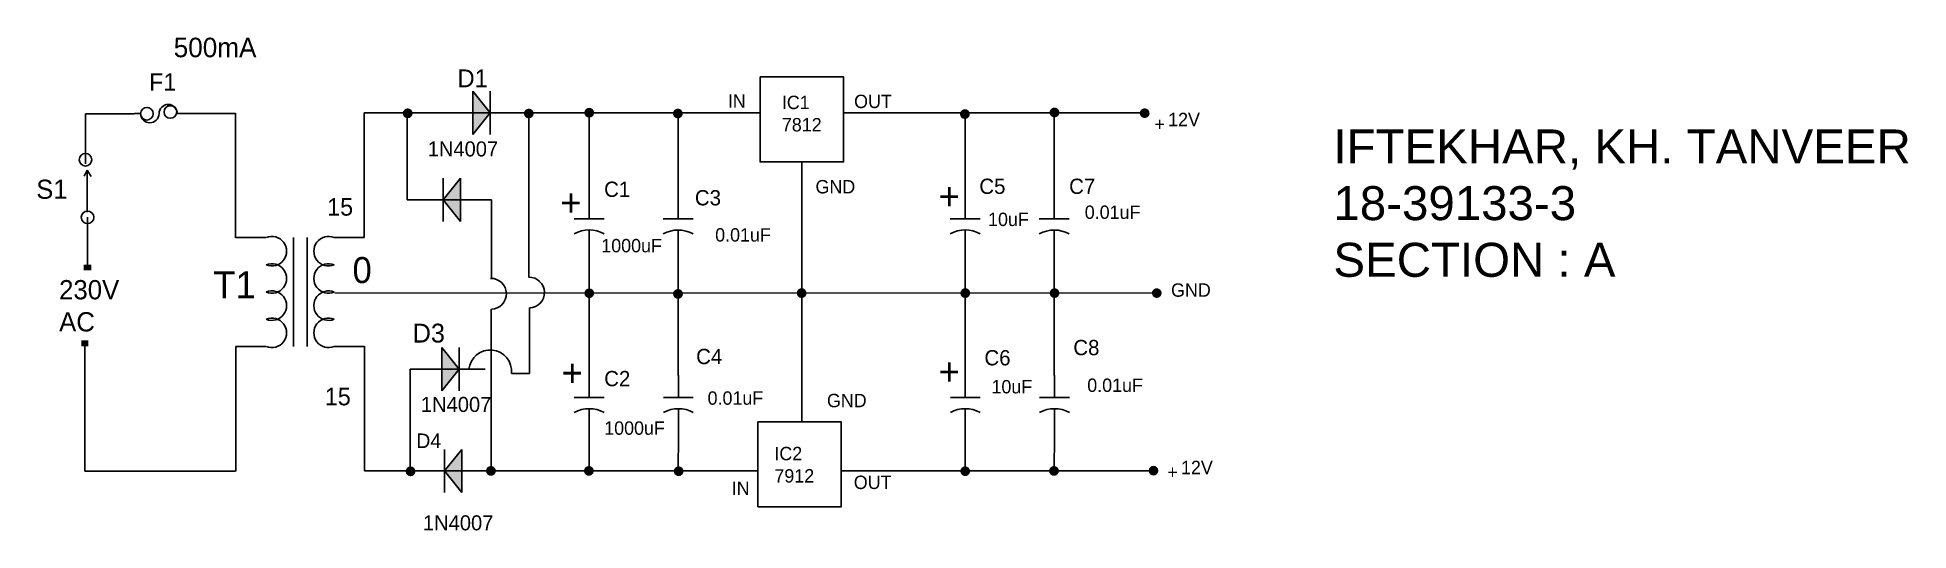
# Model space of a CAD drawing. Header units: inches. Extents: x 30.5 to 47, y 23.7 to 28.1.
import ezdxf

# ---------------------------------------------------------------- set-up
doc = ezdxf.new("R2010")
doc.units = ezdxf.units.IN
doc.header["$MEASUREMENT"] = 0

# ---------------------------------------------------------------- blocks, each defined once
blk = doc.blocks.new('Transformer')
at = {"color": 7}
for p, q in [((0.1, 0), (0.1, 0.4)), ((0.15, 0.4), (0.15, 0))]:
    blk.add_line(p, q, dxfattribs=at)
for centre, start, end in [((0.0208, 0.35), 247.3801, 112.6199), ((0.2292, 0.35), 67.38014, 292.6199), ((0.0208, 0.25), 247.3801, 112.6199), ((0.2292, 0.25), 67.38014, 292.6199), ((0.0208, 0.15), 247.3801, 112.6199), ((0.2292, 0.15), 67.38014, 292.6199), ((0.0208, 0.05), 247.3801, 112.6199), ((0.2292, 0.05), 67.38014, 292.6199)]:
    blk.add_arc(centre, 0.0542, start, end, dxfattribs=at)
blk = doc.blocks.new('Capacitor')
at = {"color": 7}
for p, q in [((0.15, 0), (0, 0)), ((0.15, -0.1), (0.15, 0.1)), ((0.225, 0), (0.4, 0))]:
    blk.add_line(p, q, dxfattribs=at)
blk.add_arc((0.4375, 0), 0.2125, 151.9275, 208.0725, dxfattribs=at)
blk = doc.blocks.new('Diode')
at = {"color": 7}
for p, q in [((0.15, 0.125), (0.25, 0)), ((0.15, -0.125), (0.15, 0.125)), ((0.25, -0.125), (0.25, 0.125)), ((0.15, 0), (0, 0)), ((0.25, 0), (0.15, -0.125)), ((0.25, 0), (0.4, 0))]:
    blk.add_line(p, q, dxfattribs=at)
blk.add_solid([(0.15, -0.125), (0.25, 0), (0.15, 0.125)], dxfattribs=at)
blk = doc.blocks.new('Fuse')
at = {"color": 7}
for p, q in [((0, 0), (0.05, 0)), ((0.35, 0), (0.4, 0))]:
    blk.add_line(p, q, dxfattribs=at)
for centre, start, end in [((0.125, 0), 180, 0), ((0.275, 0), 0, 180)]:
    blk.add_arc(centre, 0.075, start, end, dxfattribs=at)

msp = doc.modelspace()

# ---------------------------------------------------------------- hatches: boundary and pattern name
for points in [[(35.294, 27.389, 1), (35.381, 27.389, 1)], [(39.403, 27.391, 1), (39.49, 27.391, 1)], [(33.691, 27.384, 1), (33.778, 27.384, 1)], [(34.761, 27.382, 1), (34.847, 27.382, 1)], [(36.077, 27.382, 1), (36.164, 27.382, 1)], [(38.612, 27.377, 1), (38.699, 27.377, 1)], [(40.2, 27.385, 1), (40.286, 27.385, 1)], [(35.295, 25.796, 1), (35.381, 25.796, 1)], [(36.078, 25.79, 1), (36.165, 25.79, 1)], [(37.17, 25.797, 1), (37.257, 25.797, 1)], [(38.615, 25.797, 1), (38.702, 25.797, 1)], [(39.404, 25.797, 1), (39.49, 25.797, 1)], [(40.307, 25.797, 1), (40.393, 25.797, 1)], [(33.716, 24.224, 1), (33.803, 24.224, 1)], [(34.426, 24.228, 1), (34.513, 24.228, 1)], [(35.291, 24.228, 1), (35.378, 24.228, 1)], [(36.084, 24.225, 1), (36.171, 24.225, 1)], [(38.615, 24.225, 1), (38.701, 24.225, 1)], [(39.399, 24.228, 1), (39.486, 24.228, 1)], [(40.278, 24.23, 1), (40.364, 24.23, 1)]]:
    msp.add_hatch(color=0).paths.add_polyline_path(points)
at = {"lineweight": 211}
for points in [[(30.874, 26.049), (30.874, 25.998), (30.939, 25.998), (30.939, 26.049)], [(30.851, 25.379), (30.851, 25.328), (30.915, 25.328), (30.915, 25.379)]]:
    msp.add_hatch(color=256, dxfattribs=at).paths.add_polyline_path(points)

# ---------------------------------------------------------------- linework, layer by layer
for p, q in [((30.889, 27.38), (30.889, 26.937)), ((30.889, 27.38), (31.32, 27.38)), ((31.754, 27.381), (32.214, 27.381)), ((32.214, 26.285), (32.214, 27.385)), ((33.351, 26.287), (33.351, 27.388)), ((33.351, 27.388), (36.846, 27.388)), ((33.73, 27.388), (33.73, 26.62)), ((34.805, 27.388), (34.805, 25.943)), ((35.337, 27.388), (35.337, 26.646)), ((36.123, 27.387), (36.123, 26.645)), ((37.584, 27.388), (40.218, 27.388)), ((38.658, 27.388), (38.658, 26.646)), ((39.443, 27.387), (39.443, 26.645)), ((37.215, 26.955), (37.215, 24.66)), ((30.904, 26.881), (30.876, 26.829)), ((30.904, 26.511), (30.904, 26.881)), ((30.904, 26.881), (30.904, 26.77)), ((30.904, 26.881), (30.939, 26.826)), ((33.73, 26.62), (34.475, 26.62)), ((34.475, 26.62), (34.475, 25.934)), ((30.907, 26.466), (30.907, 26.022)), ((32.217, 26.287), (32.483, 26.287)), ((33.086, 26.287), (33.351, 26.287)), ((35.337, 26.123), (35.337, 25.804)), ((36.123, 26.122), (36.123, 25.804)), ((38.658, 26.123), (38.658, 25.804)), ((39.444, 26.122), (39.443, 25.804)), ((33.09, 25.8), (40.319, 25.797)), ((35.337, 25.811), (35.337, 25.069)), ((36.124, 25.811), (36.124, 25.069)), ((38.658, 25.811), (38.658, 25.069)), ((39.445, 25.811), (39.445, 25.069)), ((34.473, 25.655), (34.473, 24.228)), ((34.81, 25.087), (34.81, 25.666)), ((30.882, 24.225), (30.882, 25.339)), ((32.216, 24.225), (32.216, 25.326)), ((32.217, 25.326), (32.483, 25.326)), ((33.086, 25.326), (33.351, 25.326)), ((33.353, 24.228), (33.353, 25.328)), ((33.757, 24.228), (33.757, 25.125)), ((33.757, 25.125), (34.275, 25.125)), ((34.651, 25.087), (34.81, 25.087)), ((35.338, 24.546), (35.337, 24.228)), ((36.125, 24.546), (36.124, 24.228)), ((38.659, 24.546), (38.658, 24.228)), ((39.446, 24.546), (39.445, 24.228)), ((32.214, 24.225), (30.882, 24.225)), ((33.353, 24.228), (36.827, 24.228)), ((37.564, 24.228), (40.293, 24.228))]:
    msp.add_line(p, q)
for points in [[(36.846, 27.705), (37.584, 27.705), (37.584, 26.955), (36.846, 26.955)], [(36.827, 24.66), (37.564, 24.66), (37.564, 23.911), (36.827, 23.911)]]:
    msp.add_lwpolyline(points, close=True)
for centre in [(31.431, 27.38), (31.639, 27.395), (30.889, 26.974), (30.907, 26.466)]:
    msp.add_circle(centre, 0.0555)
for centre, radius, start, end in [((34.47, 25.791), 0.136, 271.3854, 91.3854), ((34.806, 25.802), 0.136, 271.3854, 91.3854), ((34.463, 25.106), 0.189, 354.2947, 174.2947)]:
    msp.add_arc(centre, radius, start, end)

# ---------------------------------------------------------------- block references
for name, p, xscale, yscale, zscale in [('Fuse', (31.322, 27.381), 1.080627950228916, 1.080627950228902, 1.080627950228907), ('Diode', (34.081, 27.389), 1.528648951793457, 1.528648951793414, 1.52864895179341), ('Transformer', (32.485, 25.326), 2.401988742105857, 2.401988742105843, 2.40198874210584), ('Diode', (33.807, 25.125), 1.528648951793457, 1.528648951793414, 1.52864895179341)]:
    msp.add_blockref(name, p, dxfattribs=dict(xscale=xscale, yscale=yscale, zscale=zscale))
for name, p, xscale, yscale, zscale, rotation in [('Diode', (34.429, 26.62), 1.528648951793457, 1.528648951793429, 1.52864895179341, 180), ('Capacitor', (35.337, 26.651), 1.319527262429219, 1.319527262429219, 1.319527262429221, 270), ('Capacitor', (36.123, 26.65), 1.319527262429219, 1.319527262429219, 1.319527262429221, 270), ('Capacitor', (38.658, 26.651), 1.319527262429219, 1.319527262429219, 1.319527262429221, 270), ('Capacitor', (39.444, 26.65), 1.319527262429219, 1.319527262429219, 1.319527262429221, 270), ('Capacitor', (35.338, 25.074), 1.319527262429219, 1.319527262429219, 1.319527262429221, 270), ('Capacitor', (36.125, 25.074), 1.319527262429219, 1.319527262429219, 1.319527262429221, 270), ('Capacitor', (38.659, 25.074), 1.319527262429219, 1.319527262429219, 1.319527262429221, 270), ('Capacitor', (39.446, 25.074), 1.319527262429219, 1.319527262429219, 1.319527262429221, 270), ('Diode', (34.441, 24.227), 1.528648951793457, 1.528648951793429, 1.52864895179341, 180)]:
    msp.add_blockref(name, p, dxfattribs=dict(xscale=xscale, yscale=yscale, zscale=zscale, rotation=rotation))

# ---------------------------------------------------------------- texts
at = {"attachment_point": 1}
for s, insert, char_height, width in [('500mA', (31.668, 28.051), 0.1724, 0.68707), ('D1', (34.174, 27.771), 0.157, 0.20004), ('F1', (31.451, 27.737), 0.1536, 0.48638), ('IN', (36.562, 27.551), 0.1181, 0.51586), ('IC1\\P7812', (37.039, 27.539), 0.1181, 0.55423), ('OUT', (37.677, 27.548), 0.1181, 0.66107), ('+', (40.329, 27.348), 0.118, 0.2458), ('12V', (40.45, 27.388), 0.1181, 0.55864), ('1N4007', (33.911, 27.136), 0.1328, 0.29713), ('\\pt0.3;{\\fArial Baltic|b0|i0|c0|p34;IFTEKHAR, KH. TANVEER\\P18-39133-3\\PSECTION : A}', (41.91, 27.241), 0.3, 5.72029), ('S1', (30.454, 26.798), 0.1685, 0.56387), ('C1', (35.469, 26.781), 0.1348, 0.44042), ('GND', (37.336, 26.795), 0.1181, 0.5495), ('C5', (38.783, 26.807), 0.1348, 0.40371), ('C7', (39.576, 26.807), 0.1348, 0.44086), ('15', (33.023, 26.635), 0.1543, 0.35058), ('+', (35.082, 26.717), 0.24, 0.26608), ('C3', (36.271, 26.706), 0.1348, 0.37007), ('+', (38.424, 26.772), 0.24, 0.26608), ('{\\H0.2459x;10uF}', (38.86, 26.507), 0.4804, 0.35886), ('0.01uF', (39.714, 26.57), 0.1181, 0.35886), ('1000uF', (35.444, 26.275), 0.1181, 0.16069), ('0.01uF', (36.45, 26.37), 0.1181, 0.35886), ('0', (33.247, 26.115), 0.229, 0.23507), ('T1', (32.018, 25.99), 0.2402, 0.38196), ('230V\\PAC', (30.656, 25.912), 0.17, 0.62688), ('GND', (40.476, 25.883), 0.1181, 0.5495), ('D3', (33.779, 25.527), 0.1662, 0.10355), ('C4', (36.282, 25.305), 0.1348, 0.50464), ('C6', (38.828, 25.294), 0.1348, 0.29157), ('C8', (39.613, 25.384), 0.1348, 0.35886), ('+', (35.094, 25.214), 0.24, 0.26608), ('+', (38.424, 25.225), 0.24, 0.26608), ('15', (33.002, 24.961), 0.1543, 0.35058), ('C2', (35.47, 25.11), 0.1348, 0.07554), ('{\\H0.2459x;10uF}', (38.89, 25.03), 0.4804, 0.35886), ('0.01uF', (39.736, 25.043), 0.1181, 0.35886), ('1N4007', (33.851, 24.881), 0.1328, 0.29713), ('0.01uF', (36.383, 24.93), 0.1181, 0.35886), ('GND', (37.437, 24.908), 0.1181, 0.5495), ('1000uF', (35.47, 24.665), 0.1181, 0.16069), ('D4', (33.81, 24.558), 0.1286, 0.12169), ('IC2\\P7912', (36.973, 24.44), 0.1181, 0.59071), ('12V', (40.564, 24.317), 0.1181, 0.55864), ('IN', (36.596, 24.134), 0.1181, 0.51586), ('OUT', (37.674, 24.186), 0.1181, 0.66107), ('+', (40.443, 24.277), 0.118, 0.2458), ('1N4007', (33.869, 23.836), 0.1328, 0.29713)]:
    msp.add_mtext(s, dxfattribs=dict(at, insert=insert, char_height=char_height, width=width))

doc.saveas('drawing.dxf')
